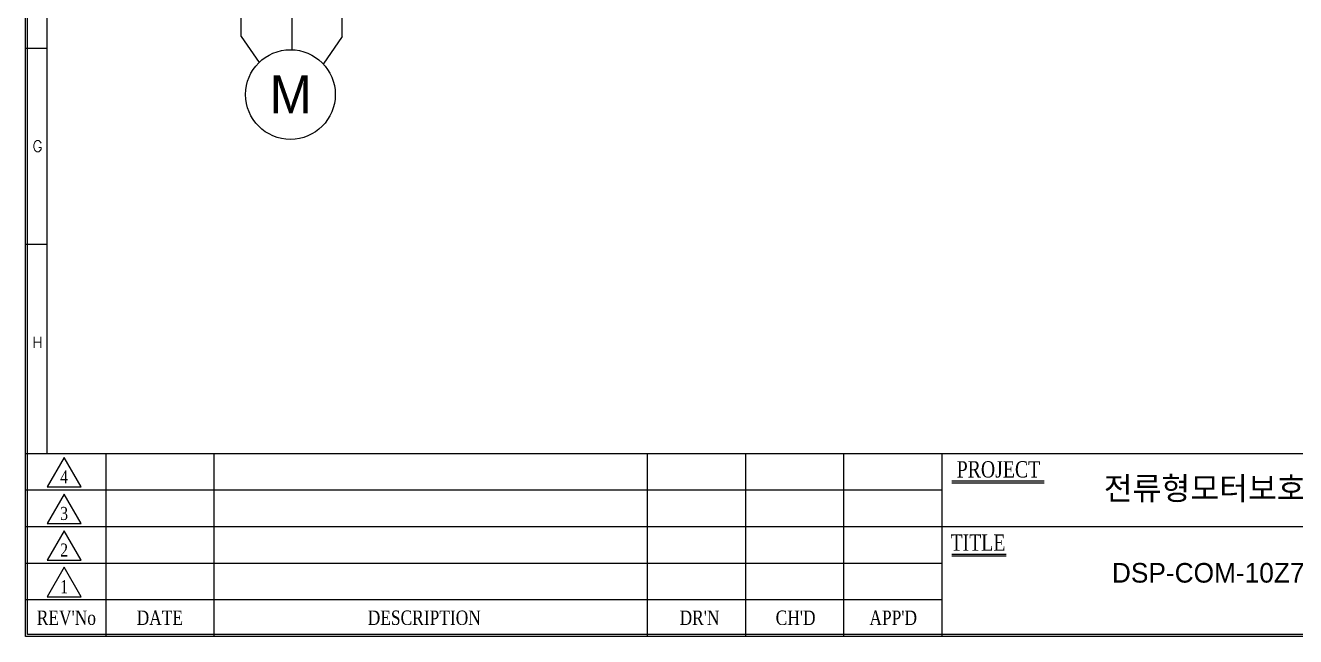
# Model space of a CAD drawing. Header units: millimetres. Extents: x 25 to 865, y 25 to 606.
# Drawn here: x 462.6 to 654.7, y 316.8 to 409.3 of the extents above; entities that cross this region are included whole.
import ezdxf
from ezdxf.enums import TextEntityAlignment as Align

# ---------------------------------------------------------------- set-up
doc = ezdxf.new("R2010")
doc.units = ezdxf.units.MM
for name, color, linetype in [('10', 1, 'Continuous'), ('20', 2, 'Continuous'), ('30', 3, 'Continuous'), ('40', 4, 'Continuous'), ('70', 7, 'Continuous'), ('ASHADE', 7, 'Continuous')]:
    doc.layers.add(name, color=color, linetype=linetype)
doc.styles.add('ghs', font='NGULIM.TTF')
doc.styles.add('SIMPLEX', font='SIMPLEX')
doc.styles.add('SS', font='batang.ttc', dxfattribs={"width": 0.8})

msp = doc.modelspace()

# ---------------------------------------------------------------- linework, layer by layer
at = {"layer": '10', "color": 7}
for p, q in [((602.64, 340.066), (616.607, 340.066)), ((602.64, 328.978), (610.893, 328.978))]:
    msp.add_line(p, q, dxfattribs=at)
for points in [[(468.42, 343.891), (465.848, 339.436), (470.992, 339.436)], [(468.42, 338.347), (465.848, 333.892), (470.992, 333.892)], [(468.42, 332.803), (465.848, 328.348), (470.992, 328.348)], [(468.42, 327.259), (465.848, 322.804), (470.992, 322.804)]]:
    msp.add_lwpolyline(points, close=True, dxfattribs=at)
at = {"layer": '20', "color": 7}
msp.add_line((465.822, 344.489), (465.822, 580.802), dxfattribs=at)
at = {"layer": '30', "color": 7}
for p, q in [((462.555, 405.869), (465.822, 405.869)), ((462.555, 376.169), (465.822, 376.169))]:
    msp.add_line(p, q, dxfattribs=at)
at = {"layer": '40', "color": 7}
for p, q in [((474.699, 344.489), (474.699, 316.769)), ((491.034, 344.489), (491.034, 316.769)), ((556.605, 344.489), (556.605, 316.769)), ((571.455, 344.489), (571.455, 316.769)), ((586.305, 344.489), (586.305, 316.769)), ((601.155, 344.489), (601.155, 316.769)), ((601.155, 338.945), (462.555, 338.945)), ((601.155, 333.401), (462.555, 333.401)), ((690.255, 333.401), (601.155, 333.401)), ((601.155, 327.857), (462.555, 327.857)), ((601.155, 322.313), (462.555, 322.313))]:
    msp.add_line(p, q, dxfattribs=at)
at = {"layer": '70', "color": 7}
for p, q in [((462.555, 344.489), (838.755, 344.489)), ((602.64, 340.363), (616.607, 340.363)), ((602.64, 329.275), (610.893, 329.275))]:
    msp.add_line(p, q, dxfattribs=at)
for points in [[(838.755, 316.769), (462.555, 316.769), (462.555, 584.069), (838.755, 584.069)], [(838.458, 317.066), (462.852, 317.066), (462.852, 583.772), (838.458, 583.772)]]:
    msp.add_lwpolyline(points, close=True, dxfattribs=at)
at = {"layer": 'ASHADE'}
for p, q in [((495.211, 407.632), (495.211, 424.35)), ((510.468, 407.621), (510.468, 424.35))]:
    msp.add_line(p, q, dxfattribs=at)
at = {"layer": 'ASHADE', "ltscale": 2}
for p, q in [((502.843, 424.35), (502.843, 405.612)), ((495.211, 407.632), (497.908, 403.699)), ((510.468, 407.621), (507.606, 403.448))]:
    msp.add_line(p, q, dxfattribs=at)
msp.add_circle((502.635, 398.829), 6.786, dxfattribs=at)

# ---------------------------------------------------------------- texts
at = {"layer": '30', "color": 7, "style": 'SIMPLEX'}
for s, p in [('G', (464.387, 391.019)), ('H', (464.387, 361.319))]:
    msp.add_text(s, height=1.683, dxfattribs=at).set_placement(p, align=Align.MIDDLE)
at = {"layer": '40', "color": 7, "style": 'SS', "width": 0.8}
for s, height, p in [('4', 1.98, (468.407, 339.97)), ('3', 1.98, (468.407, 334.426)), ('2', 1.98, (468.407, 328.882)), ('1', 1.98, (468.407, 323.338)), ("REV'No", 2.178, (468.752, 318.542)), ('DATE', 2.178, (482.887, 318.542)), ('DESCRIPTION', 2.178, (522.879, 318.542)), ("DR'N", 2.178, (564.505, 318.536)), ("CH'D", 2.178, (579.036, 318.536)), ("APP'D", 2.178, (593.796, 318.536))]:
    msp.add_text(s, height=height, dxfattribs=at).set_placement(p, align=Align.CENTER)
at = {"layer": '70', "color": 7, "style": 'SS', "width": 0.8}
for s, p in [('PROJECT', (609.716, 340.854)), ('TITLE', (606.613, 329.766))]:
    msp.add_text(s, height=2.475, dxfattribs=at).set_placement(p, align=Align.CENTER)
at = {"layer": 'ASHADE', "ltscale": 2, "style": 'ghs'}
for s, height, p in [('M', 5.721, (499.498, 395.995)), ('전류형모터보호계전기', 3.4749, (625.645, 337.48)), ('DSP-COM-10Z7 /70Z7', 2.97, (626.873, 324.945))]:
    msp.add_text(s, height=height, dxfattribs=at).set_placement(p)

doc.saveas('drawing.dxf')
